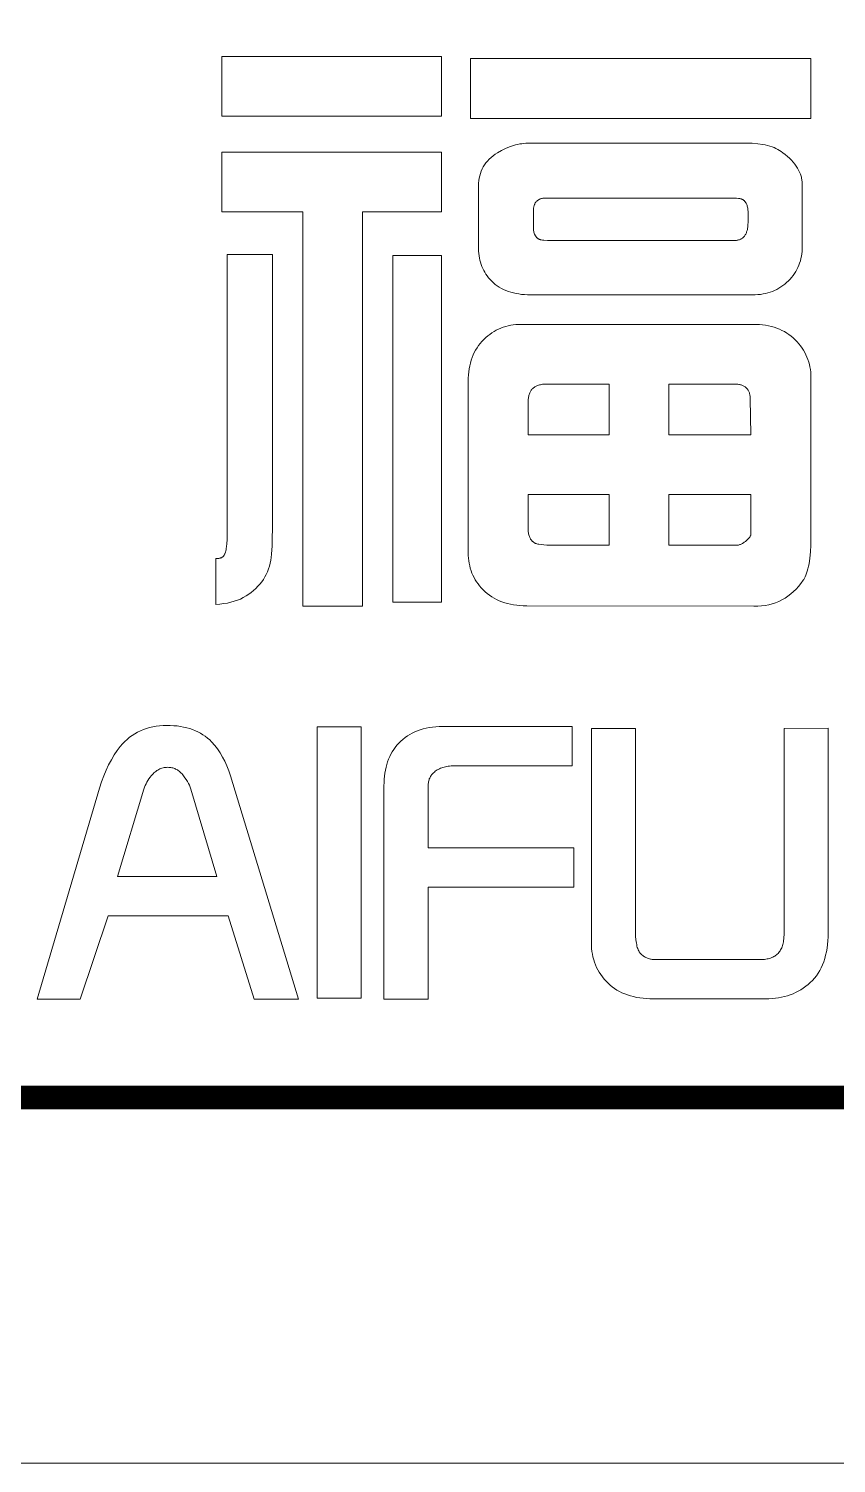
# Model space of a CAD drawing. Header units: millimetres. Extents: x 656 to 1522, y 1 to 298.
# Drawn here: x 698.65 to 709.69, y 0.54 to 20.15 of the extents above; entities that cross this region are included whole.
import ezdxf
from ezdxf.enums import TextEntityAlignment as Align

# ---------------------------------------------------------------- set-up
doc = ezdxf.new("R2010")
doc.units = ezdxf.units.MM
doc.header["$MEASUREMENT"] = 0
for name, color, linetype, lineweight in [('BF-图框', 125, 'Continuous', 15), ('BF-文字说明', 33, 'Continuous', 18), ('BF-电路', 6, 'Continuous', 9)]:
    doc.layers.add(name, color=color, linetype=linetype, lineweight=lineweight)
doc.styles.add('黑体', font='simhei.ttf', dxfattribs={"width": 0.7})

# ---------------------------------------------------------------- blocks, each defined once
blk = doc.blocks.new('BFA3H')
at = {"layer": 'BF-图框', "lineweight": 5}
for p, q in [((45.106, 18.416), (45.106, 19.232)), ((45.106, 19.232), (48.11, 19.232)), ((48.11, 19.232), (48.11, 18.416)), ((48.508, 18.387), (48.508, 19.204)), ((48.508, 19.204), (53.16, 19.204)), ((53.16, 19.204), (53.16, 18.387)), ((48.11, 18.416), (45.106, 18.416)), ((53.16, 18.387), (48.508, 18.387)), ((49.207, 18.041), (49.236, 18.045)), ((49.236, 18.045), (49.264, 18.047)), ((49.264, 18.047), (49.293, 18.049)), ((49.293, 18.049), (49.323, 18.049)), ((49.323, 18.049), (52.278, 18.049)), ((52.278, 18.049), (52.358, 18.047)), ((52.358, 18.047), (52.433, 18.041)), ((45.11, 17.111), (45.11, 17.927)), ((45.11, 17.927), (48.11, 17.927)), ((48.11, 17.927), (48.11, 17.111)), ((48.763, 17.829), (48.789, 17.852)), ((48.789, 17.852), (48.816, 17.875)), ((48.816, 17.875), (48.845, 17.897)), ((48.845, 17.897), (48.877, 17.918)), ((48.877, 17.918), (48.93, 17.949)), ((48.93, 17.949), (48.984, 17.975)), ((48.984, 17.975), (49.039, 17.998)), ((49.039, 17.998), (49.066, 18.008)), ((49.066, 18.008), (49.094, 18.016)), ((49.094, 18.016), (49.122, 18.024)), ((49.122, 18.024), (49.15, 18.031)), ((49.15, 18.031), (49.179, 18.037)), ((49.179, 18.037), (49.207, 18.041)), ((52.433, 18.041), (52.503, 18.031)), ((52.503, 18.031), (52.536, 18.024)), ((52.536, 18.024), (52.568, 18.016)), ((52.568, 18.016), (52.599, 18.008)), ((52.599, 18.008), (52.628, 17.998)), ((52.628, 17.998), (52.656, 17.987)), ((52.656, 17.987), (52.682, 17.975)), ((52.682, 17.975), (52.708, 17.962)), ((52.708, 17.962), (52.732, 17.949)), ((52.732, 17.949), (52.755, 17.934)), ((52.755, 17.934), (52.776, 17.918)), ((52.776, 17.918), (52.809, 17.892)), ((52.809, 17.892), (52.839, 17.867)), ((52.839, 17.867), (52.866, 17.841)), ((48.642, 17.634), (48.653, 17.665)), ((48.653, 17.665), (48.667, 17.695)), ((48.667, 17.695), (48.682, 17.723)), ((48.682, 17.723), (48.699, 17.751)), ((48.699, 17.751), (48.718, 17.778)), ((48.718, 17.778), (48.74, 17.804)), ((48.74, 17.804), (48.763, 17.829)), ((52.866, 17.841), (52.892, 17.815)), ((52.892, 17.815), (52.916, 17.788)), ((52.916, 17.788), (52.938, 17.761)), ((52.938, 17.761), (52.957, 17.734)), ((52.957, 17.734), (52.975, 17.707)), ((52.975, 17.707), (52.991, 17.679)), ((52.991, 17.679), (53.004, 17.652)), ((48.617, 17.465), (48.618, 17.501)), ((48.617, 16.602), (48.617, 17.465)), ((48.618, 17.501), (48.621, 17.536)), ((48.621, 17.536), (48.626, 17.57)), ((48.626, 17.57), (48.633, 17.602)), ((48.633, 17.602), (48.642, 17.634)), ((53.004, 17.652), (53.015, 17.623)), ((53.015, 17.623), (53.025, 17.595)), ((53.025, 17.595), (53.029, 17.581)), ((53.029, 17.581), (53.032, 17.566)), ((53.032, 17.566), (53.035, 17.552)), ((53.035, 17.552), (53.037, 17.537)), ((53.037, 17.537), (53.039, 17.523)), ((53.039, 17.523), (53.04, 17.508)), ((53.04, 17.508), (53.041, 17.493)), ((53.041, 17.493), (53.041, 17.479)), ((53.041, 17.479), (53.041, 16.637)), ((49.418, 17.26), (49.412, 17.255)), ((49.424, 17.265), (49.418, 17.26)), ((49.43, 17.27), (49.424, 17.265)), ((49.437, 17.274), (49.43, 17.27)), ((49.445, 17.278), (49.437, 17.274)), ((49.452, 17.281), (49.445, 17.278)), ((49.46, 17.285), (49.452, 17.281)), ((49.468, 17.288), (49.46, 17.285)), ((49.477, 17.29), (49.468, 17.288)), ((49.486, 17.292), (49.477, 17.29)), ((49.495, 17.294), (49.486, 17.292)), ((49.505, 17.296), (49.495, 17.294)), ((49.515, 17.297), (49.505, 17.296)), ((49.526, 17.298), (49.515, 17.297)), ((49.548, 17.298), (49.526, 17.298)), ((52.053, 17.298), (49.548, 17.298)), ((52.117, 17.297), (52.053, 17.298)), ((52.144, 17.295), (52.117, 17.297)), ((52.168, 17.293), (52.144, 17.295)), ((52.188, 17.29), (52.168, 17.293)), ((52.197, 17.288), (52.188, 17.29)), ((52.205, 17.286), (52.197, 17.288)), ((52.213, 17.284), (52.205, 17.286)), ((52.219, 17.281), (52.213, 17.284)), ((52.222, 17.28), (52.219, 17.281)), ((52.225, 17.279), (52.222, 17.28)), ((52.227, 17.277), (52.225, 17.279)), ((52.23, 17.276), (52.227, 17.277)), ((52.234, 17.273), (52.23, 17.276)), ((52.238, 17.27), (52.234, 17.273)), ((52.242, 17.266), (52.238, 17.27)), ((52.246, 17.263), (52.242, 17.266)), ((52.25, 17.259), (52.246, 17.263)), ((46.214, 17.111), (45.11, 17.111)), ((46.214, 11.716), (46.214, 17.111)), ((48.11, 17.111), (47.03, 17.111)), ((47.03, 17.111), (47.03, 11.716)), ((49.368, 17.155), (49.367, 17.145)), ((49.367, 17.145), (49.367, 17.124)), ((49.367, 17.124), (49.367, 16.898)), ((49.37, 17.165), (49.368, 17.155)), ((49.371, 17.174), (49.37, 17.165)), ((49.373, 17.183), (49.371, 17.174)), ((49.375, 17.192), (49.373, 17.183)), ((49.378, 17.2), (49.375, 17.192)), ((49.381, 17.208), (49.378, 17.2)), ((49.384, 17.216), (49.381, 17.208)), ((49.388, 17.223), (49.384, 17.216)), ((49.392, 17.23), (49.388, 17.223)), ((49.397, 17.237), (49.392, 17.23)), ((49.401, 17.243), (49.397, 17.237)), ((49.406, 17.249), (49.401, 17.243)), ((49.412, 17.255), (49.406, 17.249)), ((52.254, 17.255), (52.25, 17.259)), ((52.257, 17.251), (52.254, 17.255)), ((52.261, 17.247), (52.257, 17.251)), ((52.264, 17.242), (52.261, 17.247)), ((52.267, 17.238), (52.264, 17.242)), ((52.27, 17.233), (52.267, 17.238)), ((52.273, 17.229), (52.27, 17.233)), ((52.278, 17.219), (52.273, 17.229)), ((52.283, 17.208), (52.278, 17.219)), ((52.287, 17.197), (52.283, 17.208)), ((52.29, 17.185), (52.287, 17.197)), ((52.293, 17.173), (52.29, 17.185)), ((52.296, 17.16), (52.293, 17.173)), ((52.298, 17.146), (52.296, 17.16)), ((52.299, 17.132), (52.298, 17.146)), ((52.3, 17.117), (52.299, 17.132)), ((52.3, 17.102), (52.3, 17.117)), ((52.3, 16.964), (52.3, 17.102)), ((49.367, 16.898), (49.367, 16.883)), ((49.367, 16.883), (49.368, 16.868)), ((49.368, 16.868), (49.37, 16.854)), ((52.288, 16.856), (52.291, 16.868)), ((52.291, 16.868), (52.293, 16.88)), ((52.293, 16.88), (52.297, 16.906)), ((52.297, 16.906), (52.299, 16.934)), ((52.299, 16.934), (52.3, 16.964)), ((49.37, 16.854), (49.372, 16.841)), ((49.372, 16.841), (49.374, 16.829)), ((49.374, 16.829), (49.378, 16.817)), ((49.378, 16.817), (49.382, 16.806)), ((49.382, 16.806), (49.384, 16.8)), ((49.384, 16.8), (49.387, 16.795)), ((49.387, 16.795), (49.389, 16.79)), ((49.389, 16.79), (49.392, 16.785)), ((49.392, 16.785), (49.395, 16.78)), ((49.395, 16.78), (49.398, 16.776)), ((49.398, 16.776), (49.401, 16.771)), ((49.401, 16.771), (49.404, 16.767)), ((49.404, 16.767), (49.408, 16.763)), ((49.408, 16.763), (49.411, 16.759)), ((49.411, 16.759), (49.415, 16.756)), ((49.415, 16.756), (49.419, 16.752)), ((49.419, 16.752), (49.423, 16.749)), ((49.423, 16.749), (49.427, 16.745)), ((49.427, 16.745), (49.432, 16.742)), ((49.432, 16.742), (49.436, 16.739)), ((49.436, 16.739), (49.441, 16.737)), ((49.441, 16.737), (49.446, 16.734)), ((49.446, 16.734), (49.451, 16.732)), ((49.451, 16.732), (49.457, 16.73)), ((49.457, 16.73), (49.464, 16.728)), ((49.464, 16.728), (49.472, 16.726)), ((49.472, 16.726), (49.489, 16.723)), ((49.489, 16.723), (49.509, 16.721)), ((49.509, 16.721), (49.558, 16.717)), ((49.558, 16.717), (49.618, 16.716)), ((49.618, 16.716), (52.106, 16.716)), ((52.106, 16.716), (52.118, 16.717)), ((52.118, 16.717), (52.13, 16.717)), ((52.13, 16.717), (52.141, 16.719)), ((52.141, 16.719), (52.152, 16.72)), ((52.152, 16.72), (52.162, 16.722)), ((52.162, 16.722), (52.172, 16.725)), ((52.172, 16.725), (52.182, 16.728)), ((52.182, 16.728), (52.191, 16.732)), ((52.191, 16.732), (52.2, 16.736)), ((52.2, 16.736), (52.208, 16.741)), ((52.208, 16.741), (52.217, 16.746)), ((52.217, 16.746), (52.224, 16.751)), ((52.224, 16.751), (52.232, 16.757)), ((52.232, 16.757), (52.239, 16.764)), ((52.239, 16.764), (52.245, 16.771)), ((52.245, 16.771), (52.252, 16.778)), ((52.252, 16.778), (52.258, 16.786)), ((52.258, 16.786), (52.263, 16.795)), ((52.263, 16.795), (52.268, 16.804)), ((52.268, 16.804), (52.273, 16.813)), ((52.273, 16.813), (52.277, 16.823)), ((52.277, 16.823), (52.281, 16.834)), ((52.281, 16.834), (52.285, 16.845)), ((52.285, 16.845), (52.288, 16.856)), ((45.181, 12.682), (45.181, 16.527)), ((45.181, 16.527), (45.8, 16.527)), ((45.8, 16.527), (45.8, 12.885)), ((47.443, 11.773), (47.443, 16.513)), ((47.443, 16.513), (48.11, 16.513)), ((48.11, 16.513), (48.11, 11.773)), ((48.617, 16.57), (48.617, 16.602)), ((48.62, 16.539), (48.617, 16.57)), ((48.623, 16.508), (48.62, 16.539)), ((48.628, 16.478), (48.623, 16.508)), ((48.634, 16.449), (48.628, 16.478)), ((53.029, 16.501), (53.023, 16.469)), ((53.035, 16.534), (53.029, 16.501)), ((53.038, 16.568), (53.035, 16.534)), ((53.04, 16.602), (53.038, 16.568)), ((53.041, 16.637), (53.04, 16.602)), ((48.642, 16.42), (48.634, 16.449)), ((48.651, 16.391), (48.642, 16.42)), ((48.662, 16.363), (48.651, 16.391)), ((48.674, 16.336), (48.662, 16.363)), ((48.687, 16.309), (48.674, 16.336)), ((48.702, 16.283), (48.687, 16.309)), ((48.718, 16.257), (48.702, 16.283)), ((52.952, 16.292), (52.935, 16.265)), ((52.967, 16.32), (52.952, 16.292)), ((52.981, 16.348), (52.967, 16.32)), ((52.994, 16.378), (52.981, 16.348)), ((53.005, 16.407), (52.994, 16.378)), ((53.015, 16.438), (53.005, 16.407)), ((53.023, 16.469), (53.015, 16.438)), ((48.736, 16.232), (48.718, 16.257)), ((48.755, 16.208), (48.736, 16.232)), ((48.776, 16.184), (48.755, 16.208)), ((48.798, 16.16), (48.776, 16.184)), ((48.821, 16.138), (48.798, 16.16)), ((48.846, 16.117), (48.821, 16.138)), ((48.873, 16.097), (48.846, 16.117)), ((48.9, 16.079), (48.873, 16.097)), ((52.777, 16.1), (52.75, 16.082)), ((52.802, 16.12), (52.777, 16.1)), ((52.827, 16.142), (52.802, 16.12)), ((52.852, 16.165), (52.827, 16.142)), ((52.875, 16.189), (52.852, 16.165)), ((52.896, 16.213), (52.875, 16.189)), ((52.916, 16.239), (52.896, 16.213)), ((52.935, 16.265), (52.916, 16.239)), ((48.929, 16.062), (48.9, 16.079)), ((48.959, 16.047), (48.929, 16.062)), ((48.991, 16.033), (48.959, 16.047)), ((49.024, 16.021), (48.991, 16.033)), ((49.058, 16.01), (49.024, 16.021)), ((49.093, 16.001), (49.058, 16.01)), ((49.129, 15.993), (49.093, 16.001)), ((49.167, 15.986), (49.129, 15.993)), ((49.206, 15.981), (49.167, 15.986)), ((49.247, 15.978), (49.206, 15.981)), ((49.288, 15.975), (49.247, 15.978)), ((49.331, 15.975), (49.288, 15.975)), ((52.362, 15.975), (49.331, 15.975)), ((52.399, 15.976), (52.362, 15.975)), ((52.435, 15.978), (52.399, 15.976)), ((52.471, 15.981), (52.435, 15.978)), ((52.505, 15.987), (52.471, 15.981)), ((52.539, 15.993), (52.505, 15.987)), ((52.571, 16.001), (52.539, 15.993)), ((52.603, 16.011), (52.571, 16.001)), ((52.634, 16.022), (52.603, 16.011)), ((52.664, 16.035), (52.634, 16.022)), ((52.694, 16.049), (52.664, 16.035)), ((52.722, 16.064), (52.694, 16.049)), ((52.75, 16.082), (52.722, 16.064)), ((48.859, 15.49), (48.89, 15.505)), ((48.89, 15.505), (48.922, 15.519)), ((48.922, 15.519), (48.954, 15.531)), ((48.954, 15.531), (48.988, 15.542)), ((48.988, 15.542), (49.022, 15.551)), ((49.022, 15.551), (49.057, 15.558)), ((49.057, 15.558), (49.092, 15.564)), ((49.092, 15.564), (49.128, 15.568)), ((49.128, 15.568), (49.166, 15.57)), ((49.166, 15.57), (49.203, 15.571)), ((49.203, 15.571), (52.366, 15.571)), ((52.366, 15.571), (52.412, 15.57)), ((52.412, 15.57), (52.455, 15.568)), ((52.455, 15.568), (52.498, 15.564)), ((52.498, 15.564), (52.54, 15.558)), ((52.54, 15.558), (52.58, 15.55)), ((52.58, 15.55), (52.619, 15.541)), ((52.619, 15.541), (52.657, 15.531)), ((52.657, 15.531), (52.694, 15.518)), ((52.694, 15.518), (52.729, 15.504)), ((52.729, 15.504), (52.764, 15.488)), ((48.617, 15.28), (48.639, 15.309)), ((48.639, 15.309), (48.663, 15.337)), ((48.663, 15.337), (48.689, 15.364)), ((48.689, 15.364), (48.715, 15.389)), ((48.715, 15.389), (48.743, 15.412)), ((48.743, 15.412), (48.771, 15.434)), ((48.771, 15.434), (48.799, 15.454)), ((48.799, 15.454), (48.829, 15.473)), ((48.829, 15.473), (48.859, 15.49)), ((52.764, 15.488), (52.797, 15.471)), ((52.797, 15.471), (52.829, 15.452)), ((52.829, 15.452), (52.859, 15.431)), ((52.859, 15.431), (52.889, 15.409)), ((52.889, 15.409), (52.917, 15.385)), ((52.917, 15.385), (52.944, 15.359)), ((52.944, 15.359), (52.97, 15.332)), ((52.97, 15.332), (52.995, 15.304)), ((52.995, 15.304), (53.018, 15.275)), ((48.517, 15.08), (48.529, 15.116)), ((48.529, 15.116), (48.543, 15.152)), ((48.543, 15.152), (48.559, 15.186)), ((48.559, 15.186), (48.577, 15.218)), ((48.577, 15.218), (48.596, 15.25)), ((48.596, 15.25), (48.617, 15.28)), ((53.018, 15.275), (53.039, 15.246)), ((53.039, 15.246), (53.058, 15.216)), ((53.058, 15.216), (53.076, 15.185)), ((53.076, 15.185), (53.092, 15.154)), ((53.092, 15.154), (53.106, 15.122)), ((53.106, 15.122), (53.119, 15.089)), ((48.479, 14.879), (48.483, 14.922)), ((48.483, 14.922), (48.489, 14.963)), ((48.489, 14.963), (48.497, 15.003)), ((48.497, 15.003), (48.506, 15.042)), ((48.506, 15.042), (48.517, 15.08)), ((53.119, 15.089), (53.13, 15.056)), ((53.13, 15.056), (53.139, 15.022)), ((53.139, 15.022), (53.147, 14.988)), ((53.147, 14.988), (53.153, 14.952)), ((53.153, 14.952), (53.157, 14.916)), ((53.157, 14.916), (53.159, 14.88)), ((48.476, 14.79), (48.477, 14.835)), ((48.476, 12.448), (48.476, 14.79)), ((48.477, 14.835), (48.479, 14.879)), ((49.385, 14.716), (49.376, 14.709)), ((49.394, 14.721), (49.385, 14.716)), ((49.404, 14.727), (49.394, 14.721)), ((49.415, 14.731), (49.404, 14.727)), ((49.426, 14.736), (49.415, 14.731)), ((49.438, 14.74), (49.426, 14.736)), ((49.45, 14.743), (49.438, 14.74)), ((49.462, 14.746), (49.45, 14.743)), ((49.475, 14.749), (49.462, 14.746)), ((49.489, 14.751), (49.475, 14.749)), ((49.503, 14.752), (49.489, 14.751)), ((49.517, 14.753), (49.503, 14.752)), ((49.548, 14.754), (49.517, 14.753)), ((50.403, 14.754), (49.548, 14.754)), ((50.403, 14.06), (50.403, 14.754)), ((52.11, 14.754), (51.219, 14.754)), ((51.219, 14.754), (51.219, 14.06)), ((52.137, 14.754), (52.11, 14.754)), ((52.161, 14.751), (52.137, 14.754)), ((52.173, 14.75), (52.161, 14.751)), ((52.184, 14.747), (52.173, 14.75)), ((52.195, 14.745), (52.184, 14.747)), ((52.205, 14.742), (52.195, 14.745)), ((52.215, 14.739), (52.205, 14.742)), ((52.225, 14.735), (52.215, 14.739)), ((52.234, 14.731), (52.225, 14.735)), ((52.243, 14.726), (52.234, 14.731)), ((52.251, 14.722), (52.243, 14.726)), ((52.259, 14.716), (52.251, 14.722)), ((52.267, 14.711), (52.259, 14.716)), ((52.274, 14.705), (52.267, 14.711)), ((53.159, 14.88), (53.16, 14.843)), ((53.16, 14.843), (53.16, 12.656)), ((49.297, 14.548), (49.296, 14.534)), ((49.296, 14.534), (49.296, 14.52)), ((49.296, 14.52), (49.296, 14.06)), ((49.298, 14.562), (49.297, 14.548)), ((49.3, 14.575), (49.298, 14.562)), ((49.302, 14.587), (49.3, 14.575)), ((49.305, 14.6), (49.302, 14.587)), ((49.308, 14.611), (49.305, 14.6)), ((49.312, 14.622), (49.308, 14.611)), ((49.316, 14.633), (49.312, 14.622)), ((49.321, 14.644), (49.316, 14.633)), ((49.326, 14.653), (49.321, 14.644)), ((49.331, 14.663), (49.326, 14.653)), ((49.338, 14.672), (49.331, 14.663)), ((49.344, 14.68), (49.338, 14.672)), ((49.351, 14.688), (49.344, 14.68)), ((49.359, 14.696), (49.351, 14.688)), ((49.367, 14.703), (49.359, 14.696)), ((49.376, 14.709), (49.367, 14.703)), ((52.28, 14.698), (52.274, 14.705)), ((52.287, 14.691), (52.28, 14.698)), ((52.292, 14.684), (52.287, 14.691)), ((52.298, 14.677), (52.292, 14.684)), ((52.303, 14.669), (52.298, 14.677)), ((52.308, 14.66), (52.303, 14.669)), ((52.312, 14.652), (52.308, 14.66)), ((52.316, 14.642), (52.312, 14.652)), ((52.319, 14.633), (52.316, 14.642)), ((52.322, 14.623), (52.319, 14.633)), ((52.324, 14.613), (52.322, 14.623)), ((52.327, 14.602), (52.324, 14.613)), ((52.328, 14.591), (52.327, 14.602)), ((52.33, 14.579), (52.328, 14.591)), ((52.331, 14.568), (52.33, 14.579)), ((52.331, 14.555), (52.331, 14.568)), ((52.34, 14.06), (52.331, 14.555)), ((49.296, 14.06), (50.403, 14.06)), ((51.219, 14.06), (52.34, 14.06)), ((50.403, 13.243), (49.296, 13.243)), ((49.296, 13.243), (49.296, 12.766)), ((50.403, 12.55), (50.403, 13.243)), ((52.34, 13.243), (51.219, 13.243)), ((51.219, 13.243), (51.219, 12.55)), ((52.34, 12.815), (52.34, 13.243)), ((45.8, 12.885), (45.795, 12.543)), ((49.296, 12.766), (49.296, 12.751)), ((49.296, 12.751), (49.297, 12.735)), ((52.34, 12.7), (52.34, 12.815)), ((45.172, 12.53), (45.177, 12.575)), ((45.177, 12.575), (45.18, 12.626)), ((45.18, 12.626), (45.181, 12.682)), ((49.297, 12.735), (49.299, 12.721)), ((49.299, 12.721), (49.301, 12.707)), ((49.301, 12.707), (49.304, 12.694)), ((49.304, 12.694), (49.308, 12.681)), ((49.308, 12.681), (49.312, 12.669)), ((49.312, 12.669), (49.317, 12.657)), ((49.317, 12.657), (49.323, 12.646)), ((49.323, 12.646), (49.326, 12.641)), ((49.326, 12.641), (49.329, 12.636)), ((49.329, 12.636), (49.332, 12.631)), ((49.332, 12.631), (49.336, 12.626)), ((49.336, 12.626), (49.339, 12.621)), ((49.339, 12.621), (49.343, 12.616)), ((49.343, 12.616), (49.347, 12.612)), ((49.347, 12.612), (49.351, 12.608)), ((49.351, 12.608), (49.356, 12.604)), ((49.356, 12.604), (49.36, 12.6)), ((49.36, 12.6), (49.365, 12.596)), ((49.365, 12.596), (49.37, 12.592)), ((49.37, 12.592), (49.38, 12.585)), ((49.38, 12.585), (49.383, 12.583)), ((49.383, 12.583), (49.387, 12.581)), ((49.387, 12.581), (49.39, 12.579)), ((49.39, 12.579), (49.395, 12.577)), ((49.395, 12.577), (49.399, 12.575)), ((49.399, 12.575), (49.404, 12.573)), ((49.404, 12.573), (49.415, 12.57)), ((49.415, 12.57), (49.427, 12.567)), ((49.427, 12.567), (49.44, 12.564)), ((49.44, 12.564), (49.471, 12.559)), ((49.471, 12.559), (49.508, 12.555)), ((49.508, 12.555), (49.549, 12.552)), ((52.16, 12.552), (52.169, 12.554)), ((52.169, 12.554), (52.179, 12.556)), ((52.179, 12.556), (52.188, 12.559)), ((52.188, 12.559), (52.196, 12.562)), ((52.196, 12.562), (52.205, 12.565)), ((52.205, 12.565), (52.214, 12.569)), ((52.214, 12.569), (52.223, 12.574)), ((52.223, 12.574), (52.231, 12.579)), ((52.231, 12.579), (52.24, 12.585)), ((52.24, 12.585), (52.249, 12.591)), ((52.249, 12.591), (52.257, 12.597)), ((52.257, 12.597), (52.265, 12.604)), ((52.265, 12.604), (52.274, 12.612)), ((52.274, 12.612), (52.289, 12.626)), ((52.289, 12.626), (52.303, 12.639)), ((52.303, 12.639), (52.314, 12.651)), ((52.314, 12.651), (52.319, 12.657)), ((52.319, 12.657), (52.323, 12.662)), ((52.323, 12.662), (52.327, 12.668)), ((52.327, 12.668), (52.33, 12.673)), ((52.33, 12.673), (52.333, 12.678)), ((52.333, 12.678), (52.335, 12.68)), ((52.335, 12.68), (52.336, 12.683)), ((52.336, 12.683), (52.337, 12.685)), ((52.337, 12.687), (52.338, 12.69)), ((52.337, 12.685), (52.337, 12.687)), ((52.338, 12.69), (52.339, 12.692)), ((52.339, 12.694), (52.34, 12.696)), ((52.339, 12.692), (52.339, 12.694)), ((52.34, 12.698), (52.34, 12.7)), ((52.34, 12.696), (52.34, 12.698)), ((53.159, 12.554), (53.154, 12.461)), ((53.16, 12.656), (53.159, 12.554)), ((45.026, 11.742), (45.026, 12.369)), ((45.026, 12.369), (45.041, 12.369)), ((45.041, 12.369), (45.055, 12.37)), ((45.055, 12.37), (45.068, 12.372)), ((45.068, 12.372), (45.075, 12.373)), ((45.075, 12.373), (45.08, 12.374)), ((45.08, 12.374), (45.086, 12.376)), ((45.086, 12.376), (45.092, 12.378)), ((45.092, 12.378), (45.097, 12.379)), ((45.097, 12.379), (45.102, 12.381)), ((45.102, 12.381), (45.106, 12.383)), ((45.106, 12.383), (45.111, 12.386)), ((45.111, 12.386), (45.115, 12.388)), ((45.115, 12.388), (45.119, 12.391)), ((45.119, 12.391), (45.123, 12.394)), ((45.123, 12.394), (45.127, 12.398)), ((45.127, 12.398), (45.13, 12.402)), ((45.13, 12.402), (45.134, 12.407)), ((45.134, 12.407), (45.137, 12.412)), ((45.137, 12.412), (45.14, 12.417)), ((45.14, 12.417), (45.143, 12.423)), ((45.143, 12.423), (45.146, 12.429)), ((45.146, 12.429), (45.149, 12.435)), ((45.149, 12.435), (45.152, 12.442)), ((45.152, 12.442), (45.157, 12.457)), ((45.157, 12.457), (45.161, 12.473)), ((45.161, 12.473), (45.165, 12.49)), ((45.165, 12.49), (45.169, 12.509)), ((45.169, 12.509), (45.172, 12.53)), ((45.784, 12.382), (45.778, 12.347)), ((45.788, 12.427), (45.784, 12.382)), ((45.795, 12.543), (45.788, 12.427)), ((48.477, 12.411), (48.476, 12.448)), ((48.479, 12.375), (48.477, 12.411)), ((48.483, 12.339), (48.479, 12.375)), ((49.549, 12.552), (49.649, 12.55)), ((49.649, 12.55), (50.403, 12.55)), ((51.219, 12.55), (52.133, 12.55)), ((52.133, 12.55), (52.142, 12.55)), ((52.142, 12.55), (52.151, 12.551)), ((52.151, 12.551), (52.16, 12.552)), ((53.145, 12.375), (53.134, 12.298)), ((53.154, 12.461), (53.145, 12.375)), ((45.732, 12.189), (45.715, 12.153)), ((45.746, 12.227), (45.732, 12.189)), ((45.759, 12.266), (45.746, 12.227)), ((45.77, 12.306), (45.759, 12.266)), ((45.778, 12.347), (45.77, 12.306)), ((48.489, 12.304), (48.483, 12.339)), ((48.496, 12.27), (48.489, 12.304)), ((48.504, 12.236), (48.496, 12.27)), ((48.515, 12.203), (48.504, 12.236)), ((48.527, 12.171), (48.515, 12.203)), ((48.54, 12.14), (48.527, 12.171)), ((53.101, 12.169), (53.09, 12.142)), ((53.11, 12.198), (53.101, 12.169)), ((53.119, 12.23), (53.11, 12.198)), ((53.127, 12.263), (53.119, 12.23)), ((53.134, 12.298), (53.127, 12.263)), ((45.602, 11.99), (45.573, 11.961)), ((45.628, 12.02), (45.602, 11.99)), ((45.653, 12.051), (45.628, 12.02)), ((45.676, 12.084), (45.653, 12.051)), ((45.696, 12.118), (45.676, 12.084)), ((45.715, 12.153), (45.696, 12.118)), ((48.555, 12.109), (48.54, 12.14)), ((48.572, 12.079), (48.555, 12.109)), ((48.59, 12.05), (48.572, 12.079)), ((48.61, 12.022), (48.59, 12.05)), ((48.631, 11.994), (48.61, 12.022)), ((48.654, 11.967), (48.631, 11.994)), ((48.679, 11.941), (48.654, 11.967)), ((52.991, 11.989), (52.957, 11.952)), ((53.023, 12.03), (52.991, 11.989)), ((53.054, 12.073), (53.023, 12.03)), ((53.061, 12.083), (53.054, 12.073)), ((53.067, 12.094), (53.061, 12.083)), ((53.079, 12.117), (53.067, 12.094)), ((53.09, 12.142), (53.079, 12.117)), ((45.232, 11.772), (45.184, 11.761)), ((45.278, 11.785), (45.232, 11.772)), ((45.321, 11.799), (45.278, 11.785)), ((45.362, 11.816), (45.321, 11.799)), ((45.4, 11.835), (45.362, 11.816)), ((45.439, 11.858), (45.4, 11.835)), ((45.475, 11.881), (45.439, 11.858)), ((45.51, 11.907), (45.475, 11.881)), ((45.543, 11.933), (45.51, 11.907)), ((45.573, 11.961), (45.543, 11.933)), ((48.11, 11.773), (47.443, 11.773)), ((48.707, 11.915), (48.679, 11.941)), ((48.736, 11.89), (48.707, 11.915)), ((48.766, 11.867), (48.736, 11.89)), ((48.797, 11.846), (48.766, 11.867)), ((48.83, 11.827), (48.797, 11.846)), ((48.864, 11.809), (48.83, 11.827)), ((48.9, 11.793), (48.864, 11.809)), ((48.936, 11.778), (48.9, 11.793)), ((48.974, 11.766), (48.936, 11.778)), ((52.721, 11.784), (52.677, 11.766)), ((52.764, 11.805), (52.721, 11.784)), ((52.806, 11.829), (52.764, 11.805)), ((52.846, 11.855), (52.806, 11.829)), ((52.884, 11.885), (52.846, 11.855)), ((52.921, 11.917), (52.884, 11.885)), ((52.957, 11.952), (52.921, 11.917)), ((45.081, 11.746), (45.026, 11.742)), ((45.134, 11.753), (45.081, 11.746)), ((45.184, 11.761), (45.134, 11.753)), ((47.03, 11.716), (46.214, 11.716)), ((49.013, 11.755), (48.974, 11.766)), ((49.054, 11.746), (49.013, 11.755)), ((49.095, 11.738), (49.054, 11.746)), ((49.138, 11.732), (49.095, 11.738)), ((49.183, 11.728), (49.138, 11.732)), ((49.228, 11.725), (49.183, 11.728)), ((49.275, 11.724), (49.228, 11.725)), ((52.379, 11.716), (49.275, 11.724)), ((52.432, 11.717), (52.379, 11.716)), ((52.484, 11.721), (52.432, 11.717)), ((52.534, 11.728), (52.484, 11.721)), ((52.583, 11.738), (52.534, 11.728)), ((52.631, 11.751), (52.583, 11.738)), ((52.677, 11.766), (52.631, 11.751)), ((43.957, 9.996), (43.996, 10.015)), ((43.996, 10.015), (44.036, 10.032)), ((44.036, 10.032), (44.078, 10.047)), ((44.078, 10.047), (44.121, 10.059)), ((44.121, 10.059), (44.165, 10.07)), ((44.165, 10.07), (44.211, 10.077)), ((44.211, 10.077), (44.258, 10.083)), ((44.258, 10.083), (44.306, 10.087)), ((44.306, 10.087), (44.355, 10.088)), ((44.355, 10.088), (44.404, 10.087)), ((44.404, 10.087), (44.452, 10.084)), ((44.452, 10.084), (44.498, 10.08)), ((44.498, 10.08), (44.543, 10.074)), ((44.543, 10.074), (44.586, 10.066)), ((44.586, 10.066), (44.628, 10.056)), ((44.628, 10.056), (44.669, 10.044)), ((44.669, 10.044), (44.708, 10.031)), ((44.708, 10.031), (44.746, 10.016)), ((44.746, 10.016), (44.782, 9.999)), ((46.41, 10.067), (47.014, 10.067)), ((46.41, 6.36), (46.41, 10.067)), ((47.014, 10.067), (47.014, 6.36)), ((47.746, 10), (47.783, 10.015)), ((47.783, 10.015), (47.821, 10.028)), ((47.821, 10.028), (47.86, 10.04)), ((47.86, 10.04), (47.901, 10.05)), ((47.901, 10.05), (47.943, 10.058)), ((47.943, 10.058), (47.987, 10.064)), ((47.987, 10.064), (48.031, 10.069)), ((48.031, 10.069), (48.077, 10.071)), ((48.077, 10.071), (48.125, 10.072)), ((48.125, 10.072), (49.895, 10.072)), ((49.895, 10.072), (49.895, 9.535)), ((50.159, 7.122), (50.159, 10.046)), ((50.159, 10.046), (50.763, 10.046)), ((50.763, 10.046), (50.763, 7.263)), ((52.792, 10.046), (53.396, 10.049)), ((52.792, 7.229), (52.792, 10.046)), ((53.396, 10.049), (53.396, 7.253)), ((43.719, 9.799), (43.749, 9.834)), ((43.749, 9.834), (43.781, 9.866)), ((43.781, 9.866), (43.813, 9.897)), ((43.813, 9.897), (43.847, 9.925)), ((43.847, 9.925), (43.882, 9.951)), ((43.882, 9.951), (43.919, 9.975)), ((43.919, 9.975), (43.957, 9.996)), ((44.782, 9.999), (44.817, 9.981)), ((44.817, 9.981), (44.85, 9.961)), ((44.85, 9.961), (44.882, 9.939)), ((44.882, 9.939), (44.913, 9.915)), ((44.913, 9.915), (44.942, 9.889)), ((44.942, 9.889), (44.969, 9.862)), ((44.969, 9.862), (45.011, 9.815)), ((45.011, 9.815), (45.049, 9.766)), ((47.479, 9.788), (47.502, 9.817)), ((47.502, 9.817), (47.526, 9.844)), ((47.526, 9.844), (47.553, 9.872)), ((47.553, 9.872), (47.582, 9.897)), ((47.582, 9.897), (47.612, 9.921)), ((47.612, 9.921), (47.644, 9.944)), ((47.644, 9.944), (47.676, 9.964)), ((47.676, 9.964), (47.711, 9.983)), ((47.711, 9.983), (47.746, 10)), ((43.561, 9.55), (43.598, 9.619)), ((43.598, 9.619), (43.636, 9.684)), ((43.636, 9.684), (43.676, 9.743)), ((43.676, 9.743), (43.719, 9.799)), ((45.049, 9.766), (45.085, 9.713)), ((45.085, 9.713), (45.119, 9.656)), ((45.119, 9.656), (45.15, 9.597)), ((47.374, 9.591), (47.388, 9.627)), ((47.388, 9.627), (47.403, 9.662)), ((47.403, 9.662), (47.419, 9.695)), ((47.419, 9.695), (47.438, 9.727)), ((47.438, 9.727), (47.457, 9.758)), ((47.457, 9.758), (47.479, 9.788)), ((43.495, 9.398), (43.527, 9.477)), ((43.527, 9.477), (43.561, 9.55)), ((44.168, 9.427), (44.156, 9.414)), ((44.18, 9.439), (44.168, 9.427)), ((44.193, 9.45), (44.18, 9.439)), ((44.205, 9.46), (44.193, 9.45)), ((44.219, 9.47), (44.205, 9.46)), ((44.232, 9.478), (44.219, 9.47)), ((44.246, 9.486), (44.232, 9.478)), ((44.26, 9.493), (44.246, 9.486)), ((44.274, 9.498), (44.26, 9.493)), ((44.289, 9.503), (44.274, 9.498)), ((44.304, 9.507), (44.289, 9.503)), ((44.32, 9.511), (44.304, 9.507)), ((44.335, 9.513), (44.32, 9.511)), ((44.351, 9.514), (44.335, 9.513)), ((44.367, 9.515), (44.351, 9.514)), ((44.382, 9.514), (44.367, 9.515)), ((44.396, 9.513), (44.382, 9.514)), ((44.41, 9.511), (44.396, 9.513)), ((44.424, 9.509), (44.41, 9.511)), ((44.438, 9.506), (44.424, 9.509)), ((44.451, 9.502), (44.438, 9.506)), ((44.464, 9.497), (44.451, 9.502)), ((44.476, 9.492), (44.464, 9.497)), ((44.488, 9.486), (44.476, 9.492)), ((44.5, 9.479), (44.488, 9.486)), ((44.511, 9.472), (44.5, 9.479)), ((44.523, 9.464), (44.511, 9.472)), ((44.533, 9.455), (44.523, 9.464)), ((44.544, 9.446), (44.533, 9.455)), ((44.554, 9.435), (44.544, 9.446)), ((44.564, 9.424), (44.554, 9.435)), ((44.585, 9.399), (44.564, 9.424)), ((45.15, 9.597), (45.178, 9.535)), ((45.178, 9.535), (45.204, 9.469)), ((45.204, 9.469), (45.227, 9.4)), ((47.331, 9.394), (47.337, 9.436)), ((47.337, 9.436), (47.344, 9.477)), ((47.344, 9.477), (47.352, 9.516)), ((47.352, 9.516), (47.363, 9.554)), ((47.363, 9.554), (47.374, 9.591)), ((47.984, 9.422), (47.976, 9.412)), ((47.993, 9.432), (47.984, 9.422)), ((48.003, 9.441), (47.993, 9.432)), ((48.013, 9.45), (48.003, 9.441)), ((48.026, 9.461), (48.013, 9.45)), ((48.039, 9.47), (48.026, 9.461)), ((48.053, 9.479), (48.039, 9.47)), ((48.067, 9.487), (48.053, 9.479)), ((48.082, 9.495), (48.067, 9.487)), ((48.098, 9.502), (48.082, 9.495)), ((48.114, 9.508), (48.098, 9.502)), ((48.13, 9.514), (48.114, 9.508)), ((48.147, 9.519), (48.13, 9.514)), ((48.165, 9.523), (48.147, 9.519)), ((48.183, 9.527), (48.165, 9.523)), ((48.202, 9.53), (48.183, 9.527)), ((48.221, 9.532), (48.202, 9.53)), ((48.241, 9.534), (48.221, 9.532)), ((48.283, 9.535), (48.241, 9.534)), ((49.895, 9.535), (48.283, 9.535)), ((42.585, 6.347), (43.437, 9.228)), ((43.437, 9.228), (43.465, 9.315)), ((43.465, 9.315), (43.495, 9.398)), ((44.052, 9.242), (44.044, 9.218)), ((44.062, 9.266), (44.052, 9.242)), ((44.072, 9.29), (44.062, 9.266)), ((44.084, 9.313), (44.072, 9.29)), ((44.097, 9.336), (44.084, 9.313)), ((44.111, 9.358), (44.097, 9.336)), ((44.127, 9.379), (44.111, 9.358)), ((44.144, 9.4), (44.127, 9.379)), ((44.156, 9.414), (44.144, 9.4)), ((44.604, 9.373), (44.585, 9.399)), ((44.622, 9.347), (44.604, 9.373)), ((44.637, 9.322), (44.622, 9.347)), ((44.651, 9.296), (44.637, 9.322)), ((44.664, 9.27), (44.651, 9.296)), ((44.674, 9.244), (44.664, 9.27)), ((44.683, 9.218), (44.674, 9.244)), ((45.227, 9.4), (46.154, 6.344)), ((47.324, 9.261), (47.325, 9.307)), ((47.324, 6.344), (47.324, 9.261)), ((47.325, 9.307), (47.327, 9.351)), ((47.327, 9.351), (47.331, 9.394)), ((47.929, 9.29), (47.928, 9.276)), ((47.928, 9.276), (47.928, 9.261)), ((47.928, 9.261), (47.928, 8.415)), ((47.931, 9.304), (47.929, 9.29)), ((47.933, 9.318), (47.931, 9.304)), ((47.936, 9.331), (47.933, 9.318)), ((47.94, 9.343), (47.936, 9.331)), ((47.944, 9.356), (47.94, 9.343)), ((47.949, 9.368), (47.944, 9.356)), ((47.955, 9.379), (47.949, 9.368)), ((47.961, 9.391), (47.955, 9.379)), ((47.968, 9.402), (47.961, 9.391)), ((47.976, 9.412), (47.968, 9.402)), ((44.044, 9.218), (43.68, 8.022)), ((45.04, 8.022), (44.683, 9.218)), ((47.928, 8.415), (49.921, 8.415)), ((49.921, 8.415), (49.921, 7.878)), ((43.68, 8.022), (45.04, 8.022)), ((49.921, 7.878), (47.928, 7.878)), ((47.928, 7.878), (47.928, 6.344)), ((43.554, 7.485), (43.173, 6.344)), ((45.193, 7.485), (43.554, 7.485)), ((45.55, 6.344), (45.193, 7.485)), ((50.763, 7.263), (50.764, 7.207)), ((50.159, 7.08), (50.159, 7.122)), ((50.162, 7.039), (50.159, 7.08)), ((50.764, 7.207), (50.767, 7.157)), ((50.767, 7.157), (50.774, 7.112)), ((50.774, 7.112), (50.778, 7.091)), ((50.778, 7.091), (50.782, 7.072)), ((50.782, 7.072), (50.787, 7.053)), ((52.76, 7.048), (52.766, 7.063)), ((52.766, 7.063), (52.771, 7.079)), ((52.771, 7.079), (52.776, 7.095)), ((52.776, 7.095), (52.78, 7.112)), ((52.78, 7.112), (52.784, 7.13)), ((52.784, 7.13), (52.787, 7.148)), ((52.787, 7.148), (52.789, 7.168)), ((52.789, 7.168), (52.791, 7.187)), ((52.791, 7.187), (52.792, 7.229)), ((53.387, 7.091), (53.381, 7.041)), ((53.392, 7.144), (53.387, 7.091)), ((53.395, 7.197), (53.392, 7.144)), ((53.396, 7.253), (53.395, 7.197)), ((50.167, 6.999), (50.162, 7.039)), ((50.173, 6.96), (50.167, 6.999)), ((50.181, 6.922), (50.173, 6.96)), ((50.191, 6.885), (50.181, 6.922)), ((50.202, 6.849), (50.191, 6.885)), ((50.787, 7.053), (50.793, 7.036)), ((50.793, 7.036), (50.799, 7.02)), ((50.799, 7.02), (50.806, 7.006)), ((50.806, 7.006), (50.81, 6.999)), ((50.81, 6.999), (50.814, 6.992)), ((50.814, 6.992), (50.818, 6.986)), ((50.818, 6.986), (50.822, 6.98)), ((50.822, 6.98), (50.826, 6.974)), ((50.826, 6.974), (50.831, 6.969)), ((50.831, 6.969), (50.835, 6.964)), ((50.835, 6.964), (50.84, 6.959)), ((50.84, 6.959), (50.85, 6.951)), ((50.85, 6.951), (50.86, 6.942)), ((50.86, 6.942), (50.871, 6.935)), ((50.871, 6.935), (50.881, 6.927)), ((50.881, 6.927), (50.893, 6.921)), ((50.893, 6.921), (50.904, 6.915)), ((50.904, 6.915), (50.916, 6.91)), ((50.916, 6.91), (50.928, 6.905)), ((50.928, 6.905), (50.94, 6.9)), ((50.94, 6.9), (50.952, 6.897)), ((50.952, 6.897), (50.965, 6.894)), ((50.965, 6.894), (50.978, 6.891)), ((50.978, 6.891), (50.992, 6.889)), ((50.992, 6.889), (51.006, 6.888)), ((51.006, 6.888), (51.02, 6.887)), ((51.02, 6.887), (51.034, 6.886)), ((51.034, 6.886), (52.467, 6.886)), ((52.467, 6.886), (52.487, 6.887)), ((52.487, 6.887), (52.506, 6.888)), ((52.506, 6.888), (52.525, 6.889)), ((52.525, 6.889), (52.543, 6.892)), ((52.543, 6.892), (52.56, 6.895)), ((52.56, 6.895), (52.577, 6.899)), ((52.577, 6.899), (52.593, 6.903)), ((52.593, 6.903), (52.609, 6.908)), ((52.609, 6.908), (52.624, 6.914)), ((52.624, 6.914), (52.638, 6.92)), ((52.638, 6.92), (52.652, 6.927)), ((52.652, 6.927), (52.665, 6.935)), ((52.665, 6.935), (52.677, 6.943)), ((52.677, 6.943), (52.689, 6.952)), ((52.689, 6.952), (52.7, 6.962)), ((52.7, 6.962), (52.711, 6.972)), ((52.711, 6.972), (52.72, 6.983)), ((52.72, 6.983), (52.73, 6.995)), ((52.73, 6.995), (52.738, 7.007)), ((52.738, 7.007), (52.746, 7.02)), ((52.746, 7.02), (52.753, 7.034)), ((52.753, 7.034), (52.76, 7.048)), ((53.349, 6.901), (53.334, 6.857)), ((53.361, 6.946), (53.349, 6.901)), ((53.372, 6.992), (53.361, 6.946)), ((53.381, 7.041), (53.372, 6.992)), ((50.216, 6.813), (50.202, 6.849)), ((50.231, 6.779), (50.216, 6.813)), ((50.248, 6.745), (50.231, 6.779)), ((50.267, 6.713), (50.248, 6.745)), ((50.287, 6.681), (50.267, 6.713)), ((50.309, 6.65), (50.287, 6.681)), ((53.258, 6.701), (53.234, 6.666)), ((53.28, 6.737), (53.258, 6.701)), ((53.3, 6.776), (53.28, 6.737)), ((53.318, 6.816), (53.3, 6.776)), ((53.334, 6.857), (53.318, 6.816)), ((50.334, 6.62), (50.309, 6.65)), ((50.36, 6.591), (50.334, 6.62)), ((50.387, 6.563), (50.36, 6.591)), ((50.415, 6.537), (50.387, 6.563)), ((50.445, 6.513), (50.415, 6.537)), ((50.476, 6.491), (50.445, 6.513)), ((50.508, 6.47), (50.476, 6.491)), ((53.022, 6.475), (52.987, 6.455)), ((53.055, 6.497), (53.022, 6.475)), ((53.088, 6.521), (53.055, 6.497)), ((53.12, 6.546), (53.088, 6.521)), ((53.15, 6.573), (53.12, 6.546)), ((53.18, 6.602), (53.15, 6.573)), ((53.208, 6.634), (53.18, 6.602)), ((53.234, 6.666), (53.208, 6.634)), ((43.173, 6.344), (42.585, 6.347)), ((46.154, 6.344), (45.55, 6.344)), ((47.014, 6.36), (46.41, 6.36)), ((47.928, 6.344), (47.324, 6.344)), ((50.542, 6.451), (50.508, 6.47)), ((50.577, 6.433), (50.542, 6.451)), ((50.614, 6.417), (50.577, 6.433)), ((50.652, 6.403), (50.614, 6.417)), ((50.692, 6.39), (50.652, 6.403)), ((50.733, 6.38), (50.692, 6.39)), ((50.776, 6.37), (50.733, 6.38)), ((50.82, 6.363), (50.776, 6.37)), ((50.865, 6.357), (50.82, 6.363)), ((50.912, 6.353), (50.865, 6.357)), ((50.96, 6.35), (50.912, 6.353)), ((51.01, 6.35), (50.96, 6.35)), ((52.54, 6.35), (51.01, 6.35)), ((52.585, 6.35), (52.54, 6.35)), ((52.63, 6.353), (52.585, 6.35)), ((52.674, 6.357), (52.63, 6.353)), ((52.716, 6.363), (52.674, 6.357)), ((52.758, 6.371), (52.716, 6.363)), ((52.799, 6.381), (52.758, 6.371)), ((52.839, 6.392), (52.799, 6.381)), ((52.877, 6.405), (52.839, 6.392)), ((52.915, 6.42), (52.877, 6.405)), ((52.951, 6.437), (52.915, 6.42)), ((52.987, 6.455), (52.951, 6.437))]:
    blk.add_line(p, q, dxfattribs=at)
at = {"layer": 'BF-图框'}
blk.add_line((5, 5), (415, 5), dxfattribs=at)
at = {"layer": 'BF-图框', "const_width": 0.322}
blk.add_lwpolyline([(415, 292), (415, 5), (5, 5), (5, 292)], close=True, dxfattribs=at)
at = {"layer": 'BF-电路', "color": 6, "ltscale": 2}
blk.add_lwpolyline([(420, 297), (420, 0), (0, 0), (0, 297)], close=True, dxfattribs=at)
at = {"layer": 'BF-文字说明', "style": '黑体'}
for tag, p in [('页码', (404.152, 288)), ('铝材颜色', (404.152, 280)), ('设计部门', (246.032, 17)), ('设计人员', (295.075, 17)), ('现场勘测', (345.618, 17)), ('日期', (187.966, 9)), ('深化部门', (246.032, 9)), ('图纸深化', (295.075, 9)), ('联系电话', (345.618, 9))]:
    blk.add_attdef(tag, text='', height=3, dxfattribs=at).set_placement(p, align=Align.MIDDLE_CENTER)
blk.add_attdef('工程名称', text='', height=3, dxfattribs=at).set_placement((112.474, 14.631), align=Align.BOTTOM_LEFT)
at = {"layer": 'BF-文字说明', "style": '黑体', "width": 0.9}
blk.add_attdef('图名', text='', height=3, dxfattribs=at).set_placement((387.564, 13), align=Align.MIDDLE_CENTER)
at = {"layer": 'BF-文字说明', "style": '黑体'}
blk.add_attdef('比例', text='', height=3, dxfattribs=at).set_placement((122.209, 9), align=Align.MIDDLE_LEFT)

msp = doc.modelspace()

# ---------------------------------------------------------------- block references
at = {"layer": 'BF-图框'}
msp.add_blockref('BFA3H', (656.182, 0.541), dxfattribs=at)

doc.saveas('drawing.dxf')
